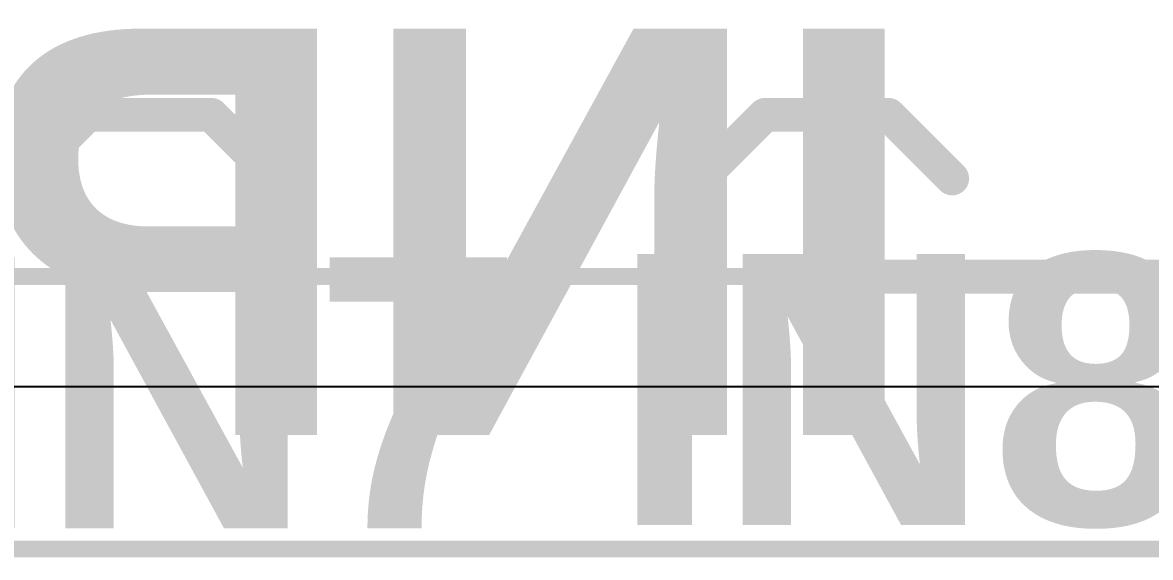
# Model space of a CAD drawing. Header units: inches. Extents: x -21 to 276, y -5 to 220.
# Drawn here: x 58.07 to 66.54, y -4.58 to -0.57 of the extents above; entities that cross this region are included whole.
import ezdxf

# ---------------------------------------------------------------- set-up
doc = ezdxf.new("R2010")
doc.units = ezdxf.units.IN
for name, color, linetype in [('Board_Outline', 216, 'Continuous'), ('Bottom Layer', 5, 'Continuous'), ('Bottom Overlay', 54, 'Continuous'), ('Ground', 16, 'Continuous'), ('Power + Signal', 76, 'Continuous'), ('Top Layer', 1, 'Continuous'), ('Top Overlay', 2, 'Continuous')]:
    doc.layers.add(name, color=color, linetype=linetype)
doc.styles.add('Arial_Bold', font='', dxfattribs={"height": 0.2})
doc.styles.get('Arial_Bold').set_extended_font_data('Arial', bold=True)

# ---------------------------------------------------------------- blocks, each defined once
blk = doc.blocks.new('DB128L_5_08_3P_BK_S_136')
at = {"layer": 'Top Overlay'}
for points in [[(-5.9711, -4.3434, 0.254, 0.254, 0), (-5.4944, -3.8667, 0.254, 0.254, 0)], [(-5.4944, -3.8667, 0.254, 0.254, 0), (-4.5661, -3.8667, 0.254, 0.254, 0)], [(-4.5661, -3.8667, 0.254, 0.254, 0), (-4.0894, -4.3434, 0.254, 0.254, 0)], [(-0.8911, -4.3434, 0.254, 0.254, 0), (-0.4144, -3.8667, 0.254, 0.254, 0)], [(-0.4144, -3.8667, 0.254, 0.254, 0), (0.5139, -3.8667, 0.254, 0.254, 0)], [(0.5139, -3.8667, 0.254, 0.254, 0), (0.9906, -4.3434, 0.254, 0.254, 0)], [(-7.6708, -5.08, 0.127, 0.127, 0), (7.6708, -5.08, 0.127, 0.127, 0)]]:
    blk.add_lwpolyline(points, format="xyseb", dxfattribs=at)
for points in [[(-5.5579, -3.8667, 0.127, 0.127, 1), (-5.4309, -3.8667, 0.127, 0.127, 1)], [(-5.5579, -3.8667, 0.127, 0.127, 1), (-5.4309, -3.8667, 0.127, 0.127, 1)], [(-4.6296, -3.8667, 0.127, 0.127, 1), (-4.5026, -3.8667, 0.127, 0.127, 1)], [(-4.6296, -3.8667, 0.127, 0.127, 1), (-4.5026, -3.8667, 0.127, 0.127, 1)], [(-0.4779, -3.8667, 0.127, 0.127, 1), (-0.3509, -3.8667, 0.127, 0.127, 1)], [(-0.4779, -3.8667, 0.127, 0.127, 1), (-0.3509, -3.8667, 0.127, 0.127, 1)], [(0.4504, -3.8667, 0.127, 0.127, 1), (0.5774, -3.8667, 0.127, 0.127, 1)], [(0.4504, -3.8667, 0.127, 0.127, 1), (0.5774, -3.8667, 0.127, 0.127, 1)], [(-6.0346, -4.3434, 0.127, 0.127, 1), (-5.9076, -4.3434, 0.127, 0.127, 1)], [(-4.1529, -4.3434, 0.127, 0.127, 1), (-4.0259, -4.3434, 0.127, 0.127, 1)], [(-0.9546, -4.3434, 0.127, 0.127, 1), (-0.8276, -4.3434, 0.127, 0.127, 1)], [(0.9271, -4.3434, 0.127, 0.127, 1), (1.0541, -4.3434, 0.127, 0.127, 1)]]:
    blk.add_lwpolyline(points, format="xyseb", close=True, dxfattribs=at)

msp = doc.modelspace()

# ---------------------------------------------------------------- linework, layer by layer
at = {"layer": 'Board_Outline'}
msp.add_lwpolyline([(-4.4985, -4.5177, 0.127, 0.127, 0), (109.5015, -4.5177, 0.127, 0.127, 0)], format="xyseb", dxfattribs=at)
at = {"layer": 'Bottom Layer'}
msp.add_line((102.6083, -3.302), (2.3946, -3.302), dxfattribs=at)
at = {"layer": 'Bottom Overlay'}
msp.add_lwpolyline([(64.5008, -2.4746, 0.254, 0.254, 0), (91.4578, -2.4746, 0.254, 0.254, 0)], format="xyseb", dxfattribs=at)
msp.add_lwpolyline([(64.4373, -2.4746, 0.127, 0.127, 1), (64.5643, -2.4746, 0.127, 0.127, 1)], format="xyseb", close=True, dxfattribs=at)
at = {"layer": 'Ground'}
msp.add_line((102.6083, -3.302), (2.3946, -3.302), dxfattribs=at)
at = {"layer": 'Power + Signal'}
msp.add_line((102.6083, -3.302), (2.3946, -3.302), dxfattribs=at)
at = {"layer": 'Top Layer'}
msp.add_line((102.6083, -3.302), (2.3946, -3.302), dxfattribs=at)

# ---------------------------------------------------------------- block references
msp.add_blockref('DB128L_5_08_3P_BK_S_136', (64.0578, 2.6054))

# ---------------------------------------------------------------- texts
at = {"layer": 'Bottom Overlay', "style": 'Arial_Bold', "text_generation_flag": 2}
msp.add_text('INPUTS', height=3.048, dxfattribs=at).set_placement((64.8265, -3.6621))
at = {"layer": 'Top Overlay', "style": 'Arial_Bold'}
for s, p in [('IN8', (62.4976, -4.3376)), ('IN7', (57.4176, -4.362))]:
    msp.add_text(s, height=2.032, rotation=360, dxfattribs=at).set_placement(p)

doc.saveas('drawing.dxf')
